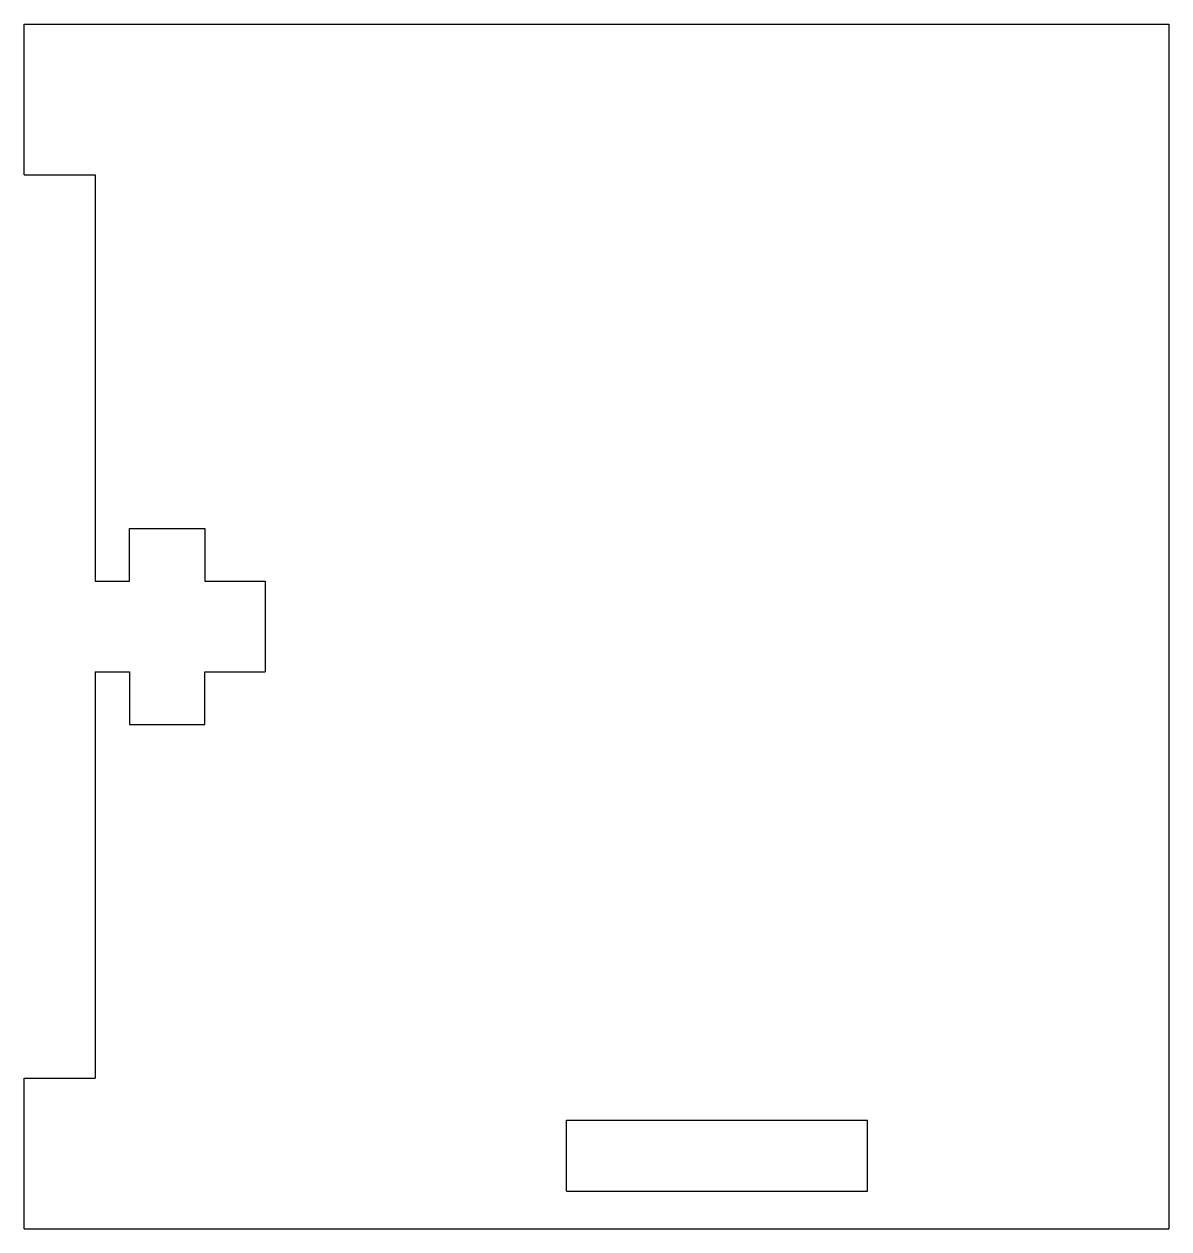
# Model space of a CAD drawing. Extents: x -0.75 to 1.15, y -1 to 1.
import ezdxf

# ---------------------------------------------------------------- set-up
doc = ezdxf.new("R2010")
doc.units = 0
doc.layers.add('VISIBLE', color=7, linetype='CONTINUOUS')

msp = doc.modelspace()

# ---------------------------------------------------------------- linework, layer by layer
at = {"layer": 'VISIBLE'}
for p, q in [((-0.75, 0.75), (-0.75, 1)), ((-0.75, 1), (1.15, 1)), ((1.15, 1), (1.15, -1)), ((-0.75, 0.75), (-0.632, 0.75)), ((-0.632, 0.75), (-0.632, 0.075)), ((-0.575, 0.075), (-0.575, 0.1625)), ((-0.575, 0.1625), (-0.45, 0.1625)), ((-0.45, 0.1625), (-0.45, 0.075)), ((-0.632, 0.075), (-0.575, 0.075)), ((-0.45, 0.075), (-0.35, 0.075)), ((-0.35, 0.075), (-0.35, -0.075)), ((-0.632, -0.075), (-0.632, -0.75)), ((-0.632, -0.075), (-0.575, -0.075)), ((-0.575, -0.075), (-0.575, -0.1625)), ((-0.45, -0.1625), (-0.45, -0.075)), ((-0.45, -0.075), (-0.35, -0.075)), ((-0.575, -0.1625), (-0.45, -0.1625)), ((-0.75, -1), (-0.75, -0.75)), ((-0.75, -0.75), (-0.632, -0.75)), ((0.15, -0.9375), (0.15, -0.8195)), ((0.15, -0.8195), (0.65, -0.8195)), ((0.65, -0.9375), (0.65, -0.8195)), ((0.15, -0.9375), (0.65, -0.9375)), ((-0.75, -1), (1.15, -1))]:
    msp.add_line(p, q, dxfattribs=at)

doc.saveas('drawing.dxf')
